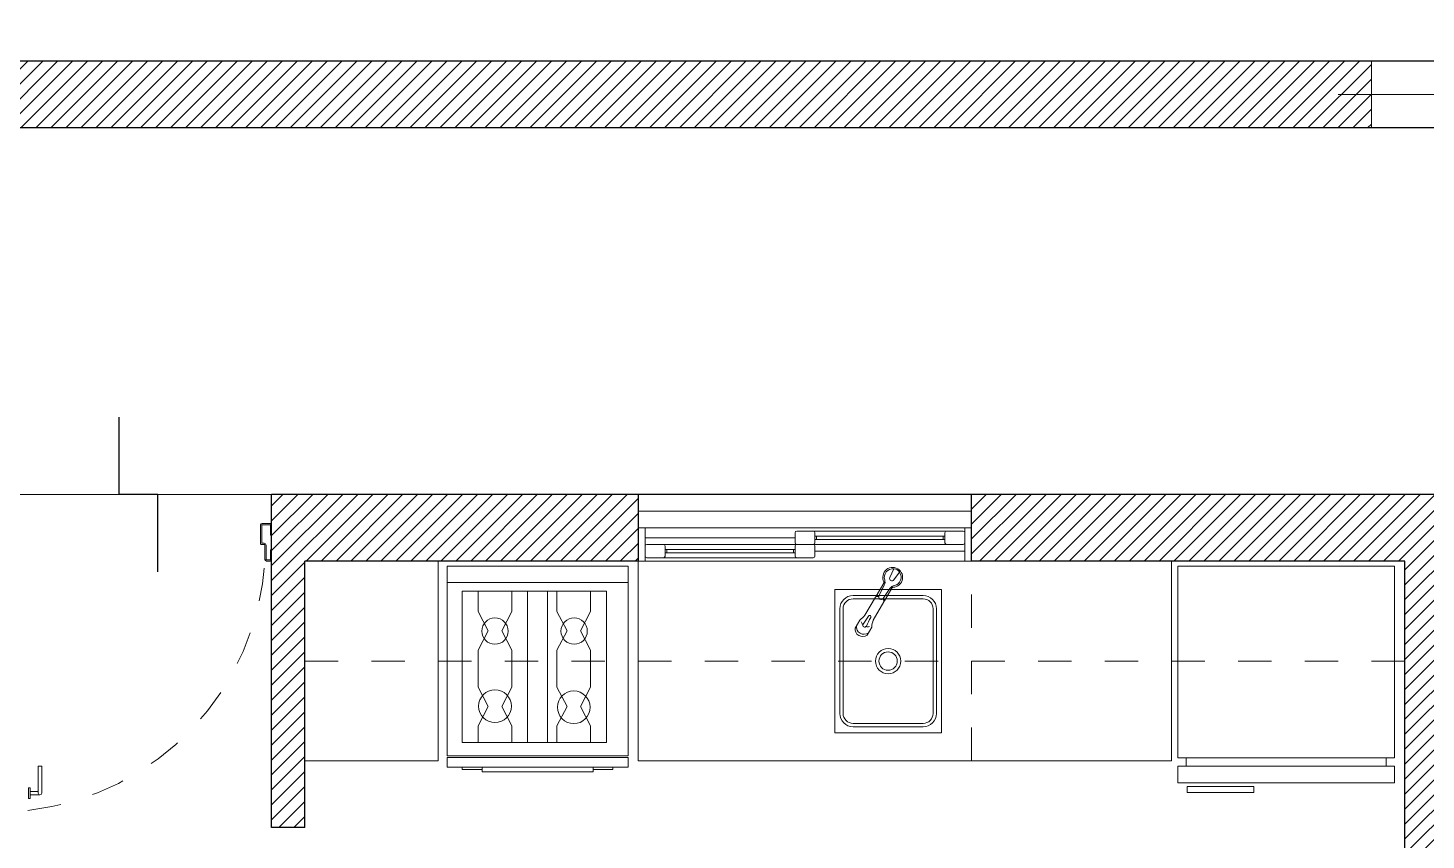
# Model space of a CAD drawing. Header units: millimetres. Extents: x 5985 to 6342, y 1020 to 1088.
# Drawn here: x 6152.446 to 6156.641, y 1075.197 to 1077.635 of the extents above; entities that cross this region are included whole.
import ezdxf

# ---------------------------------------------------------------- set-up
doc = ezdxf.new("R2010")
doc.units = ezdxf.units.MM
doc.linetypes.add('CENTER', pattern=[50.8, 31.75, -6.35, 6.35, -6.35])
doc.linetypes.add('JIS_02_0.7', pattern=[1.35, 0.75, -0.6])
for name, color, linetype, lineweight in [('0.25', 251, 'Continuous', 25), ('02_CIVIL_EXIST', 18, 'Continuous', 30), ('07_CIVIL VISTAS MEDIA', 251, 'Continuous', 5), ('08_CIVIL VISTAS FINO', 143, 'Continuous', 9), ('09_CIVIL PROYECCIONES', 230, 'Continuous', 5), ('10_CIVIL EJES', 230, 'CENTER', 15), ('COLUMNAS_EJES', 252, 'Continuous', 9), ('MISC MUEBLES', 143, 'Continuous', 9), ('PILAR_HORMIGON', 2, 'Continuous', 20)]:
    doc.layers.add(name, color=color, linetype=linetype, lineweight=lineweight)
doc.layers.add('Paredes', color=250, linetype='Continuous')

# ---------------------------------------------------------------- blocks, each defined once
blk = doc.blocks.new('Ejes de la columna')
at = {"layer": 'COLUMNAS_EJES'}
for p, q in [((0, -0.5), (0, 0.5)), ((-0.5, 0), (0.5, 0))]:
    blk.add_line(p, q, dxfattribs=at)
blk = doc.blocks.new('z')
at = {"layer": '0.25'}
for p, q in [((3164.3946, 594.0386), (3164.3946, 594.1136)), ((3164.3946, 594.1136), (3164.5446, 594.1136)), ((3164.2446, 594.0386), (3164.3946, 594.0386))]:
    blk.add_line(p, q, dxfattribs=at)
blk = doc.blocks.new('1.4')
at = {"layer": '07_CIVIL VISTAS MEDIA', "linetype": 'Continuous'}
for p, q in [((931.5096, -69.8063), (930.5096, -69.8063)), ((930.5896, -69.8813), (930.9796, -69.8813)), ((930.5896, -69.8913), (930.9796, -69.8913)), ((930.9796, -69.8913), (930.5896, -69.8913)), ((930.5946, -69.8913), (930.5946, -69.8813)), ((930.9746, -69.8913), (930.9746, -69.8813)), ((931.0396, -69.9213), (931.4296, -69.9213)), ((931.0396, -69.9313), (931.4296, -69.9313)), ((931.4296, -69.9313), (931.0396, -69.9313)), ((931.0446, -69.9313), (931.0446, -69.9213)), ((931.4246, -69.9313), (931.4246, -69.9213))]:
    blk.add_line(p, q, dxfattribs=at)
at = {"layer": '09_CIVIL PROYECCIONES', "linetype": 'Continuous'}
for p, q in [((930.5296, -69.8563), (930.5096, -69.8563)), ((930.5096, -69.8563), (930.5096, -69.9563)), ((930.5096, -69.9063), (930.5096, -69.8563)), ((931.4896, -69.8563), (930.5296, -69.8563)), ((930.5296, -69.9563), (930.5296, -69.8563)), ((930.5846, -69.8663), (930.5346, -69.8663)), ((930.9846, -69.8663), (930.5846, -69.8663)), ((930.5896, -69.8713), (930.5896, -69.9013)), ((930.5896, -69.8913), (930.5896, -69.8813)), ((930.5896, -69.8863), (930.5896, -69.8913)), ((930.9796, -69.8713), (930.9796, -69.9013)), ((930.9796, -69.8913), (930.9796, -69.8813)), ((930.9796, -69.8913), (930.9796, -69.8863)), ((931.0346, -69.8663), (930.9846, -69.8663)), ((931.0396, -69.8713), (931.0396, -69.9013)), ((931.0396, -69.8863), (931.4896, -69.8863)), ((931.4896, -69.8563), (931.5096, -69.8563)), ((931.4896, -69.8563), (931.4896, -69.9563)), ((931.5096, -69.8563), (931.5096, -69.9563)), ((931.5096, -69.8563), (931.5096, -69.9563)), ((930.5096, -69.9063), (930.5096, -69.9563)), ((930.9796, -69.9263), (930.5296, -69.9263)), ((930.5346, -69.9063), (930.5846, -69.9063)), ((930.5846, -69.9063), (930.9846, -69.9063)), ((930.9796, -69.9113), (930.9796, -69.9413)), ((930.9846, -69.9063), (931.0346, -69.9063)), ((930.9846, -69.9063), (931.0346, -69.9063)), ((931.0346, -69.9063), (931.4346, -69.9063)), ((931.0396, -69.9113), (931.0396, -69.9413)), ((931.0396, -69.9313), (931.0396, -69.9213)), ((931.0396, -69.9263), (931.0396, -69.9313)), ((931.4296, -69.9113), (931.4296, -69.9413)), ((931.4296, -69.9313), (931.4296, -69.9213)), ((931.4296, -69.9313), (931.4296, -69.9263)), ((931.4346, -69.9063), (931.4846, -69.9063)), ((930.5096, -69.9563), (931.5096, -69.9563)), ((930.5096, -69.9563), (931.5096, -69.9563)), ((930.5296, -69.9563), (930.5096, -69.9563)), ((930.5296, -69.9563), (931.4896, -69.9563)), ((931.0346, -69.9463), (930.9846, -69.9463)), ((931.4346, -69.9463), (931.0346, -69.9463)), ((931.4846, -69.9463), (931.4346, -69.9463)), ((931.4896, -69.9563), (931.5096, -69.9563))]:
    blk.add_line(p, q, dxfattribs=at)
for centre, start, end in [((930.5346, -69.8713), 90, 180), ((930.5846, -69.8713), 0, 90), ((930.9846, -69.8713), 90, 180), ((931.0346, -69.8713), 0, 90), ((930.5346, -69.9013), 180, 270), ((930.5846, -69.9013), 270, 0), ((930.9846, -69.9013), 180, 270), ((930.9846, -69.9113), 90, 180), ((931.0346, -69.9013), 270, 0), ((931.0346, -69.9113), 0, 90), ((931.4346, -69.9113), 90, 180), ((931.4846, -69.9113), 0, 90), ((930.9846, -69.9413), 180, 270), ((931.0346, -69.9413), 270, 0), ((931.4346, -69.9413), 180, 270), ((931.4846, -69.9413), 270, 0)]:
    blk.add_arc(centre, 0.005, start, end, dxfattribs=at)

msp = doc.modelspace()

# ---------------------------------------------------------------- hatches: boundary and pattern name
at = {"layer": '07_CIVIL VISTAS MEDIA'}
h = msp.add_hatch(dxfattribs=at)
h.set_pattern_fill('ANSI31', color=18, scale=0.01)
h.set_pattern_definition([(45, (-142.90841, -188.426323), (-0.0224506403, 0.0224506403), [])])
h.paths.add_polyline_path([(6171.9771, 1077.3347), (6171.7771, 1077.3347), (6171.7771, 1075.288), (6171.7947, 1075.288), (6171.7947, 1075.2021), (6171.7771, 1075.2021), (6171.7771, 1075.0599), (6171.9771, 1075.0599)])
h.paths.add_polyline_path([(6171.5771, 1077.5347), (6169.6771, 1077.5349), (6169.6771, 1077.3349), (6171.5771, 1077.3347)])
h.paths.add_polyline_path([(6169.2771, 1077.5349), (6163.2771, 1077.5348), (6163.2771, 1077.3348), (6169.2771, 1077.3349)])
h.paths.add_polyline_path([(6162.8771, 1077.5348), (6156.8771, 1077.5348), (6156.8771, 1077.3348), (6162.8771, 1077.3348)])
h.paths.add_polyline_path([(6156.4771, 1077.5348), (6150.4771, 1077.5348), (6150.4771, 1077.3348), (6156.4771, 1077.3348)])
h.paths.add_polyline_path([(6150.0771, 1077.5348), (6148.1771, 1077.5348), (6148.1771, 1077.3348), (6150.0771, 1077.3348)])
h.paths.add_polyline_path([(6147.9771, 1077.3348), (6147.7771, 1077.3348), (6147.7771, 1075.0599), (6147.9771, 1075.0599), (6147.9771, 1075.2023), (6147.9594, 1075.2023), (6147.9594, 1075.2882), (6147.9771, 1075.2882)])
h.paths.add_polyline_path([(6147.9771, 1074.4599), (6147.7771, 1074.4599), (6147.7771, 1072.185), (6147.9771, 1072.185)])
h = msp.add_hatch(dxfattribs=at)
h.set_pattern_fill('ANSI31', color=18, scale=0.01)
h.set_pattern_definition([(45, (5211.84584, 1146.36072), (-0.0224506403, 0.0224506403), [])])
h.paths.add_polyline_path([(6160.6774, 1076.2347), (6159.5771, 1076.2347), (6159.5771, 1075.2347), (6159.6771, 1075.2347), (6159.6771, 1076.0347), (6160.6774, 1076.0347)])
h.paths.add_polyline_path([(6163.1771, 1074.4599), (6162.9771, 1074.4599), (6162.9771, 1072.185), (6163.1771, 1072.185)])
h.paths.add_polyline_path([(6166.9956, 1070.7347), (6166.5771, 1070.7347), (6166.5771, 1072.9774), (6166.5661, 1072.9774, -0.414214), (6166.5614, 1072.9822), (6166.5614, 1073.0538), (6166.5709, 1073.0538), (6166.5709, 1072.987), (6166.5771, 1072.987), (6166.5771, 1073.8347), (6166.4771, 1073.8347), (6166.4771, 1070.7347), (6165.4286, 1070.7347), (6165.4286, 1070.4347), (6166.9956, 1070.4347)])
h.paths.add_polyline_path([(6165.5886, 1070.5947), (6165.5886, 1070.6347), (6166.8356, 1070.6347), (6166.8356, 1070.5947)], flags=16)
h.paths.add_polyline_path([(6163.8286, 1070.7347), (6163.1771, 1070.7347), (6163.1771, 1071.085), (6162.9771, 1071.085), (6162.9771, 1070.7347), (6162.2616, 1070.7347), (6162.2616, 1070.4347), (6163.8286, 1070.4347)])
h.paths.add_polyline_path([(6163.6686, 1070.6347), (6163.6686, 1070.5947), (6162.4016, 1070.5947), (6162.4016, 1070.6347)], flags=16)
h.paths.add_polyline_path([(6158.7771, 1076.2347), (6158.5771, 1076.2347), (6158.5771, 1076.0347), (6158.6771, 1076.0347), (6158.6771, 1075.2347), (6158.7771, 1075.2347)])
h.paths.add_polyline_path([(6158.7594, 1075.4187), (6158.7701, 1075.4187), (6158.7701, 1075.3381, -1), (6158.7594, 1075.3381)], flags=16)
h.paths.add_polyline_path([(6157.5771, 1076.2347), (6155.2774, 1076.2347), (6155.2774, 1076.0347), (6156.5771, 1076.0347), (6156.5771, 1075.0599), (6156.7771, 1075.0599), (6156.7771, 1076.0347), (6157.5771, 1076.0347)])
h.paths.add_polyline_path([(6154.2774, 1076.2347), (6153.1771, 1076.2347), (6153.1771, 1075.2347), (6153.2771, 1075.2347), (6153.2771, 1076.0347), (6154.2774, 1076.0347)])
h.paths.add_polyline_path([(6152.3771, 1076.2347), (6152.1771, 1076.2347), (6152.1771, 1076.0347), (6152.2771, 1076.0347), (6152.2771, 1075.2347), (6152.3771, 1075.2347), (6152.3771, 1075.3328), (6152.3648, 1075.3328, -0.414214), (6152.3594, 1075.3381), (6152.3594, 1075.4187), (6152.3701, 1075.4187), (6152.3701, 1075.3435), (6152.3771, 1075.3435)])
h.paths.add_polyline_path([(6154.3276, 1070.7347), (6153.2771, 1070.7347), (6153.2771, 1073.8347), (6153.1771, 1073.8347), (6153.1771, 1072.987), (6153.1832, 1072.987), (6153.1832, 1073.0538), (6153.1927, 1073.0538), (6153.1927, 1072.9822, -0.414214), (6153.188, 1072.9774), (6153.1771, 1072.9774), (6153.1771, 1070.7347), (6152.7606, 1070.7347), (6152.7606, 1070.4347), (6154.3276, 1070.4347)])
h.paths.add_polyline_path([(6154.1676, 1070.6347), (6154.1676, 1070.5947), (6152.9206, 1070.5947), (6152.9206, 1070.6347)], flags=16)

# ---------------------------------------------------------------- linework, layer by layer
for p, q in [((6155.2774, 1076.2347), (6154.2774, 1076.2347)), ((6153.6771, 1075.4347), (6153.6771, 1076.0347)), ((6154.2771, 1075.4347), (6154.2771, 1076.0347)), ((6155.8771, 1075.4347), (6155.8771, 1076.0347)), ((6153.6771, 1075.4347), (6153.2771, 1075.4347)), ((6155.8771, 1075.4347), (6154.2771, 1075.4347))]:
    msp.add_line(p, q, dxfattribs=at)
at = {"layer": '08_CIVIL VISTAS FINO'}
msp.add_line((6153.1771, 1076.2347), (6152.3771, 1076.2347), dxfattribs=at)
at = {"layer": '09_CIVIL PROYECCIONES', "linetype": 'JIS_02_0.7', "ltscale": 0.1}
for p, q in [((6155.2771, 1075.4347), (6155.2771, 1076.0347)), ((6156.5771, 1075.7347), (6153.2771, 1075.7347))]:
    msp.add_line(p, q, dxfattribs=at)
msp.add_arc((6152.356, 1076.0835), 0.8022, 276.4267, 356.831, dxfattribs=at)
at = {"layer": '10_CIVIL EJES', "ltscale": 0.015}
msp.add_line((6160.4916, 1077.5347), (6143.3922, 1077.5347), dxfattribs=at)
at = {"layer": 'MISC MUEBLES'}
for p, q in [((6153.1438, 1076.0872), (6153.1438, 1076.1434)), ((6153.1474, 1076.088), (6153.1474, 1076.1429)), ((6153.1726, 1076.1472), (6153.1483, 1076.1472)), ((6153.1726, 1076.1439), (6153.1485, 1076.1439)), ((6153.1737, 1076.1427), (6153.1737, 1076.1123)), ((6153.1771, 1076.1427), (6153.1771, 1076.1123)), ((6153.1547, 1076.0846), (6153.1461, 1076.0846)), ((6153.1547, 1076.088), (6153.1474, 1076.088)), ((6153.157, 1076.0392), (6153.157, 1076.0824)), ((6153.1603, 1076.0392), (6153.1603, 1076.0824)), ((6153.1771, 1076.1123), (6153.1737, 1076.1123)), ((6153.1726, 1076.0381), (6153.1614, 1076.0381)), ((6153.1771, 1076.0683), (6153.1737, 1076.0683)), ((6153.1737, 1076.0683), (6153.1737, 1076.0392)), ((6153.1771, 1076.0683), (6153.1771, 1076.0392)), ((6153.1726, 1076.0347), (6153.1614, 1076.0347)), ((6153.7036, 1075.45), (6153.7036, 1076.0196)), ((6153.7036, 1076.0196), (6154.2471, 1076.0196)), ((6154.2471, 1076.0196), (6154.2471, 1075.45)), ((6155.044, 1076.011), (6155.032, 1075.9851)), ((6155.044, 1076.011), (6155.0441, 1076.0114)), ((6155.0611, 1076.001), (6155.0444, 1075.9779)), ((6155.0611, 1076.001), (6155.0613, 1076.0013)), ((6155.8963, 1076.019), (6156.5463, 1076.019)), ((6155.8963, 1075.444), (6155.8963, 1076.019)), ((6156.5463, 1075.444), (6156.5463, 1076.019)), ((6154.2471, 1075.9708), (6153.7036, 1075.9708)), ((6155.0137, 1075.9681), (6154.9912, 1075.9297)), ((6155.0155, 1075.9621), (6154.9994, 1075.9293)), ((6155.0324, 1075.9522), (6155.0117, 1075.9221)), ((6155.0385, 1075.9535), (6155.0161, 1075.9151)), ((6153.7489, 1075.9441), (6153.7489, 1075.4897)), ((6154.1818, 1075.9441), (6153.7489, 1075.9441)), ((6153.7966, 1075.9441), (6153.7966, 1075.8832)), ((6153.8978, 1075.9441), (6153.8978, 1075.8832)), ((6153.945, 1075.4897), (6153.945, 1075.9441)), ((6154.0048, 1075.4897), (6154.0048, 1075.9441)), ((6154.0329, 1075.9441), (6154.0329, 1075.8832)), ((6154.1342, 1075.9441), (6154.1342, 1075.8832)), ((6154.1818, 1075.4897), (6154.1818, 1075.9441)), ((6155.1869, 1075.9494), (6154.8669, 1075.9494)), ((6154.8669, 1075.9494), (6154.8669, 1075.5194)), ((6155.1319, 1075.9314), (6154.9219, 1075.9314)), ((6155.1319, 1075.9214), (6154.9219, 1075.9214)), ((6154.9894, 1075.9266), (6154.9574, 1075.8718)), ((6155.0143, 1075.9121), (6154.9822, 1075.8573)), ((6154.9906, 1075.9278), (6154.9905, 1075.9274)), ((6155.0147, 1075.9137), (6155.0144, 1075.9134)), ((6155.1869, 1075.5194), (6155.1869, 1075.9494)), ((6153.7966, 1075.8832), (6153.827, 1075.8252)), ((6153.8978, 1075.8832), (6153.8674, 1075.8252)), ((6154.0329, 1075.8832), (6154.0634, 1075.8252)), ((6154.1342, 1075.8832), (6154.1038, 1075.8252)), ((6154.8819, 1075.8914), (6154.8819, 1075.5774)), ((6154.8919, 1075.8914), (6154.8919, 1075.5774)), ((6155.1619, 1075.5774), (6155.1619, 1075.8914)), ((6155.1719, 1075.5774), (6155.1719, 1075.8914)), ((6153.7966, 1075.7672), (6153.827, 1075.8252)), ((6153.8978, 1075.7672), (6153.8674, 1075.8252)), ((6154.0329, 1075.7672), (6154.0634, 1075.8252)), ((6154.1342, 1075.7672), (6154.1038, 1075.8252)), ((6154.9276, 1075.8337), (6154.9416, 1075.8576)), ((6154.9636, 1075.8127), (6154.9776, 1075.8365)), ((6153.7966, 1075.7672), (6153.7966, 1075.6561)), ((6153.8978, 1075.7672), (6153.8978, 1075.6561)), ((6154.0329, 1075.7672), (6154.0329, 1075.6561)), ((6154.1342, 1075.7672), (6154.1342, 1075.6561)), ((6153.7966, 1075.6561), (6153.827, 1075.5981)), ((6153.8978, 1075.6561), (6153.8674, 1075.5981)), ((6154.0329, 1075.6561), (6154.0634, 1075.5981)), ((6154.1342, 1075.6561), (6154.1038, 1075.5981)), ((6153.7966, 1075.54), (6153.827, 1075.5981)), ((6153.8978, 1075.54), (6153.8674, 1075.5981)), ((6154.0329, 1075.54), (6154.0634, 1075.5981)), ((6154.1342, 1075.54), (6154.1038, 1075.5981)), ((6153.7966, 1075.54), (6153.7966, 1075.4897)), ((6153.8978, 1075.54), (6153.8978, 1075.4897)), ((6154.0329, 1075.54), (6154.0329, 1075.4897)), ((6154.1342, 1075.54), (6154.1342, 1075.4897)), ((6155.1319, 1075.5474), (6154.9219, 1075.5474)), ((6155.1319, 1075.5374), (6154.9219, 1075.5374)), ((6153.7489, 1075.4897), (6154.1818, 1075.4897)), ((6155.1869, 1075.5194), (6154.8669, 1075.5194)), ((6154.2471, 1075.45), (6153.7036, 1075.45)), ((6152.4765, 1075.3381), (6152.4765, 1075.4187)), ((6152.4765, 1075.4187), (6152.4872, 1075.4187)), ((6152.4872, 1075.4187), (6152.4872, 1075.3381)), ((6153.7036, 1075.4449), (6153.7036, 1075.4165)), ((6154.2471, 1075.4449), (6153.7036, 1075.4449)), ((6153.7036, 1075.4165), (6154.2471, 1075.4165)), ((6153.7489, 1075.4165), (6153.7489, 1075.4088)), ((6153.8084, 1075.4165), (6153.7489, 1075.4165)), ((6153.7489, 1075.4088), (6153.8084, 1075.4088)), ((6153.8084, 1075.4019), (6153.8084, 1075.4165)), ((6153.8084, 1075.4165), (6154.1414, 1075.4165)), ((6153.8084, 1075.4088), (6153.8084, 1075.4165)), ((6154.1414, 1075.4165), (6154.1414, 1075.4019)), ((6154.1414, 1075.4019), (6154.1414, 1075.4165)), ((6154.1414, 1075.4088), (6154.1414, 1075.4165)), ((6154.1414, 1075.4165), (6154.2009, 1075.4165)), ((6154.2009, 1075.4088), (6154.1414, 1075.4088)), ((6154.2009, 1075.4165), (6154.2009, 1075.4088)), ((6154.2471, 1075.4165), (6154.2471, 1075.4449)), ((6155.8963, 1075.444), (6156.5463, 1075.444)), ((6155.8963, 1075.419), (6156.5463, 1075.419)), ((6155.8963, 1075.369), (6155.8963, 1075.419)), ((6155.9213, 1075.419), (6155.9213, 1075.444)), ((6156.5213, 1075.419), (6156.5213, 1075.444)), ((6156.5463, 1075.369), (6156.5463, 1075.419)), ((6154.1414, 1075.4019), (6153.8084, 1075.4019)), ((6155.8963, 1075.369), (6156.5463, 1075.369)), ((6152.4476, 1075.322), (6152.4476, 1075.3542)), ((6152.4476, 1075.3542), (6152.4529, 1075.3542)), ((6152.4529, 1075.322), (6152.4476, 1075.322)), ((6152.4529, 1075.3542), (6152.4529, 1075.322)), ((6152.4765, 1075.3435), (6152.4529, 1075.3435)), ((6152.4819, 1075.3328), (6152.4529, 1075.3328))]:
    msp.add_line(p, q, dxfattribs=at)
msp.add_lwpolyline([(6156.1242, 1075.3404), (6155.9241, 1075.3404), (6155.9241, 1075.358), (6156.1242, 1075.358)], close=True, dxfattribs=at)
for centre, radius in [((6153.8472, 1075.8245), 0.0395), ((6154.0848, 1075.8245), 0.0395), ((6155.0269, 1075.7344), 0.038), ((6155.0269, 1075.7344), 0.0275), ((6153.8472, 1075.599), 0.0491), ((6154.0836, 1075.5958), 0.0491)]:
    msp.add_circle(centre, radius, dxfattribs=at)
for centre, radius, start, end in [((6153.1483, 1076.1427), 0.00448, 90, 171.398), ((6153.1485, 1076.1427), 0.00112, 90, 171.398), ((6153.1726, 1076.1427), 0.00448, 0, 90), ((6153.1726, 1076.1427), 0.00112, 0, 90), ((6153.1461, 1076.0869), 0.00224, 171.398, 270), ((6153.1547, 1076.0824), 0.0056, 0, 90), ((6153.1547, 1076.0824), 0.00224, 0, 90), ((6153.1614, 1076.0392), 0.00448, 180, 270), ((6153.1614, 1076.0392), 0.00112, 180, 270), ((6153.1726, 1076.0392), 0.00448, 270, 0), ((6153.1726, 1076.0392), 0.00112, 270, 0), ((6155.0408, 1075.9859), 0.0297, 261.4613, 217.8991), ((6155.0408, 1075.9859), 0.0253, 82.7898, 197.7999), ((6155.0448, 1076.0111), 0.00072, 80.9956, 155.2378), ((6155.0408, 1075.9859), 0.0262, 38.3648, 80.9956), ((6155.0408, 1075.9859), 0.0253, 281.5605, 36.5706), ((6155.0608, 1076.0017), 0.00072, 324.1225, 38.3648), ((6155.0087, 1075.971), 0.00576, 329.6802, 24.9965), ((6154.9961, 1075.9716), 0.0216, 333.8194, 17.7999), ((6155.0386, 1075.9821), 0.0072, 155.2378, 324.1225), ((6155.0502, 1075.94), 0.0216, 101.5605, 145.541), ((6155.0435, 1075.9506), 0.00576, 94.3639, 149.6802), ((6154.9219, 1075.8914), 0.04, 90, 180), ((6154.9219, 1075.8914), 0.03, 90, 180), ((6154.9907, 1075.9259), 0.00144, 113.1517, 149.6802), ((6154.9964, 1075.9101), 0.0183, 81.7427, 110.0783), ((6154.9977, 1075.9265), 0.0072, 153.8194, 169.9181), ((6154.9966, 1075.9104), 0.02, 80.7663, 105.6866), ((6155.0061, 1075.9266), 0.0072, 157.6186, 321.7418), ((6154.9964, 1075.9101), 0.0183, 9.1531, 37.6177), ((6154.9966, 1075.9104), 0.02, 13.6738, 38.5941), ((6155.0131, 1075.9128), 0.00144, 329.6802, 6.2087), ((6155.0101, 1075.9192), 0.0072, 309.4423, 325.541), ((6155.1319, 1075.8914), 0.04, 0, 90), ((6155.1319, 1075.8914), 0.03, 0, 90), ((6154.8496, 1075.9758), 0.1498, 307.8994, 316.0272), ((6154.6878, 1076.0389), 0.3274, 323.7866, 328.8188), ((6154.9717, 1075.8669), 0.00455, 65.6479, 146.9348), ((6154.9709, 1075.8674), 0.00455, 332.4256, 53.7125), ((6154.949, 1075.8304), 0.0216, 171.2043, 241.6341), ((6154.953, 1075.8373), 0.0216, 171.2043, 241.6341), ((6154.9661, 1075.8582), 0.0207, 195.4888, 223.9658), ((6154.9571, 1075.8421), 0.00609, 147.0551, 236.7236), ((6154.9565, 1075.8425), 0.00609, 242.6368, 332.3053), ((6154.9661, 1075.8582), 0.0207, 255.3945, 283.8716), ((6155.26, 1075.7042), 0.3274, 150.5416, 155.5738), ((6155.1257, 1075.8143), 0.1498, 163.3332, 171.461), ((6154.9503, 1075.8297), 0.0216, 237.7263, 308.1561), ((6154.9543, 1075.8366), 0.0216, 237.7263, 308.1561), ((6154.9219, 1075.5774), 0.04, 180, 270), ((6154.9219, 1075.5774), 0.03, 180, 270), ((6155.1319, 1075.5774), 0.03, 270, 0), ((6155.1319, 1075.5774), 0.04, 270, 0), ((6152.4819, 1075.3381), 0.00537, 180, 0)]:
    msp.add_arc(centre, radius, start, end, dxfattribs=at)
at = {"layer": 'Paredes', "color": 18}
for p, q in [((6171.9771, 1077.5347), (6147.7771, 1077.5348)), ((6171.7771, 1077.3347), (6147.9771, 1077.3348)), ((6158.7771, 1076.2347), (6153.1771, 1076.2347)), ((6153.1771, 1075.2347), (6153.1771, 1076.2347)), ((6154.2774, 1076.0347), (6154.2774, 1076.2347)), ((6155.2774, 1076.0347), (6155.2774, 1076.2347)), ((6154.2774, 1076.0347), (6153.2771, 1076.0347)), ((6153.2771, 1075.2347), (6153.2771, 1076.0347)), ((6156.5771, 1076.0347), (6155.2771, 1076.0347)), ((6156.5771, 1070.7347), (6156.5771, 1076.0347)), ((6153.2771, 1075.2347), (6153.1771, 1075.2347))]:
    msp.add_line(p, q, dxfattribs=at)
at = {"layer": 'PILAR_HORMIGON'}
msp.add_lwpolyline([(6156.8771, 1077.5348), (6156.4771, 1077.5348), (6156.4771, 1077.3348), (6156.8771, 1077.3348), (6156.8771, 1077.5348)], close=True, dxfattribs=at)

# ---------------------------------------------------------------- block references
at = {"layer": '0.25', "xscale": 1.546121044934337, "yscale": 1.546121044934337, "zscale": 1.546121044934337, "rotation": 89.99999999999999}
msp.add_blockref('z', (7071.2907, -3816.3024), dxfattribs=at)
at = {"layer": '02_CIVIL_EXIST', "xscale": -1}
msp.add_blockref('1.4', (7085.7871, 1145.991), dxfattribs=at)
at = {"layer": 'COLUMNAS_EJES', "xscale": -0.6, "yscale": 0.4, "rotation": 180}
msp.add_blockref('Ejes de la columna', (6156.6771, 1077.4349), dxfattribs=at)

doc.saveas('drawing.dxf')
